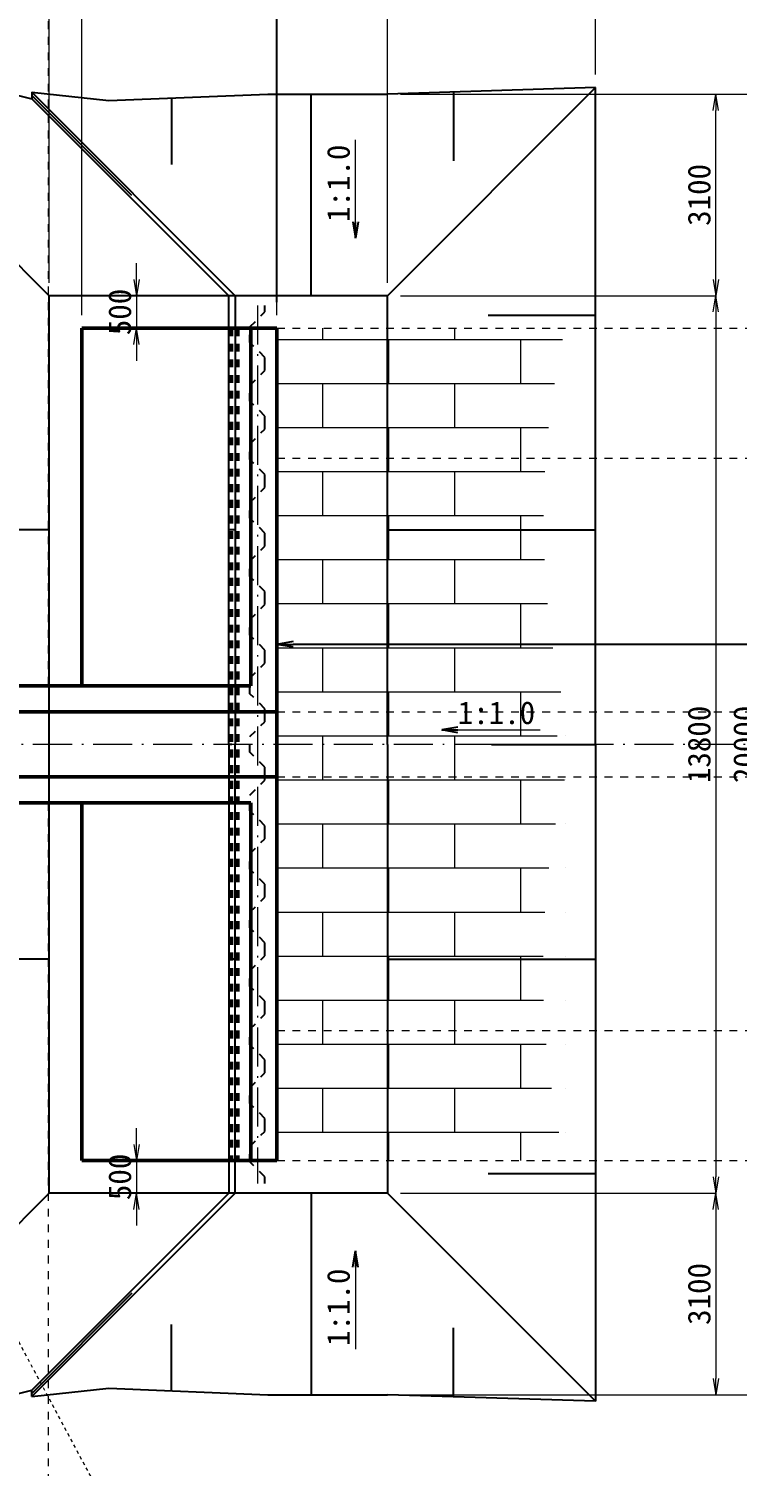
# Model space of a CAD drawing. Header units: millimetres. Extents: x 604133 to 1296463, y 247237 to 595748.
# Drawn here: x 775707 to 786602, y 396013 to 418118 of the extents above; entities that cross this region are included whole.
import ezdxf
from ezdxf.enums import TextEntityAlignment as Align

# ---------------------------------------------------------------- set-up
doc = ezdxf.new("R2010")
doc.units = ezdxf.units.MM
doc.header["$LTSCALE"] = 100
doc.header["$PDSIZE"] = 300
for name, pattern in [('561019', [1, 0.5, -0.5]), ('SXF_一点短鎖線', [9.25, 6, -1.5, 0.25, -1.5]), ('SXF_跳び破線', [12, 6, -6]), ('破線', [7.5, 6, -1.5])]:
    doc.linetypes.add(name, pattern=pattern)
doc.layers.get('Defpoints').update_dxf_attribs({"color": 153})
for name, color, linetype, lineweight in [('D-BGD', 7, 'Continuous', 13), ('D-BMK', 2, 'SXF_一点短鎖線', 13), ('D-BYP-STR3', 2, 'Continuous', 13), ('D-BYP-STR4', 6, 'Continuous', 25), ('D-STR', 1, 'Continuous', 50), ('D-STR-DIM', 7, 'Continuous', 13), ('D-STR-STR7', 4, 'Continuous', 25), ('D-STR-TXT', 7, 'Continuous', 13)]:
    doc.layers.add(name, color=color, linetype=linetype, lineweight=lineweight)
doc.layers.add('D-WORK_1', color=11, linetype='Continuous', plot=False)
doc.styles.add('MS ゴシック', font='MS Gothic.ttf')
doc.styles.add('YOKO_GOTHIC', font='MS Gothic.ttf')
doc.dimstyles.new('DIM-100-F', dxfattribs={"dimscale": 100, "dimtxt": 3.5, "dimasz": 2.5, "dimexe": 0, "dimexo": 2, "dimgap": 0.8, "dimtad": 1, "dimdec": 0, "dimzin": 0, "dimdsep": 46, "dimtxsty": 'MS ゴシック', "dimblk": 'OPEN', "dimcen": 0.1, "dimclrd": 256, "dimclre": 256, "dimclrt": 256, "dimaunit": 1, "dimadec": 4, "dimazin": 0, "dimtfac": 1, "dimtdec": 0, "dimtmove": 2, "dimatfit": 3, "dimldrblk": 'OPEN', "dimfxl": 1, "dimtolj": 1, "dimtzin": 0, "dimlwd": -1, "dimlwe": -1, "dimarcsym": 2})
doc.dimstyles.new('DIM-200', dxfattribs={"dimscale": 200, "dimtxt": 3.5, "dimasz": 2.5, "dimexe": 0, "dimexo": 2, "dimgap": 0.8, "dimtad": 1, "dimdec": 0, "dimzin": 0, "dimdsep": 46, "dimtxsty": 'MS ゴシック', "dimblk": 'OPEN', "dimcen": 0.1, "dimclrd": 256, "dimclre": 256, "dimclrt": 256, "dimaunit": 1, "dimadec": 4, "dimazin": 0, "dimtfac": 1, "dimtdec": 0, "dimtmove": 0, "dimatfit": 3, "dimldrblk": 'OPEN', "dimfxl": 1, "dimtolj": 1, "dimtzin": 0, "dimlwd": -1, "dimlwe": -1, "dimarcsym": 2})
pattern_1 = [(180, (-130114.2, 327309.5), (-8e-14, -677.418), []), (270, (-130114.2, 327309.5), (1016, -677.418), [677.418, -677.418])]

# ---------------------------------------------------------------- blocks, each defined once
blk = doc.blocks.new('21311212131313131')
at = {"layer": 'D-BGD', "linetype": '561019', "flags": 128}
blk.add_lwpolyline([(2494508.8492, -1220362.731), (2502568.1938, -1220258.7543), (2502893.2618, -1220254.3025), (2505968.9706, -1220281.5844), (2533646.6748, -1220529.6704), (2555247.3327, -1219423.2209), (2574682.3776, -1218318.0141), (2575877.9982, -1218262.2975), (2607350.0318, -1216798.0533), (2630746.0107, -1217401.774), (2633752.1022, -1217183.4579), (2635812.956, -1216221.9558), (2646480.1569, -1210237.1016), (2669388.8157, -1210323.2366), (2671678.4637, -1210836.7904), (2674039.248, -1211855.5625), (2682867.6468, -1216539.2122), (2684403.4154, -1216795.1095), (2694508.8492, -1216382.4207)], dxfattribs=at)
blk = doc.blocks.new('_Open')
at = {"color": 0, "linetype": 'ByBlock', "lineweight": -2}
for p, q in [((-1, 0.167), (0, 0)), ((-1, -0.167), (0, 0)), ((0, 0), (-1, 0))]:
    blk.add_line(p, q, dxfattribs=at)
blk = doc.blocks.new('*D33')
at = {"layer": 'D-WORK_1', "ltscale": 0.01, "transparency": 16777216}
for p, q in [((779523, 407313), (779523, 408652)), ((810347, 408652), (779773, 408652)), ((810597, 407313), (810597, 408652))]:
    blk.add_line(p, q, dxfattribs=at)
at = {"layer": 'Defpoints', "color": 0, "ltscale": 0.01, "transparency": 16777216}
for p in [(779523, 408652), (779523, 407113), (810597, 407113)]:
    blk.add_point(p, dxfattribs=at)
at = {"layer": 'D-WORK_1', "ltscale": 0.01, "transparency": 16777216, "xscale": 250, "yscale": 250, "zscale": 250, "rotation": 180}
blk.add_blockref('_Open', (779523, 408652), dxfattribs=at)
at = {"layer": 'D-WORK_1', "ltscale": 0.01, "transparency": 16777216, "xscale": 250, "yscale": 250, "zscale": 250}
blk.add_blockref('_Open', (810597, 408652), dxfattribs=at)
at = {"layer": 'D-WORK_1', "ltscale": 0.01, "transparency": 16777216, "insert": (795060, 408907), "char_height": 350, "attachment_point": 5, "style": 'MS ゴシック'}
blk.add_mtext('\\A1;31074', dxfattribs=at)
blk = doc.blocks.new('*D27')
at = {"layer": 'D-WORK_1', "transparency": 16777216}
for p, q in [((779523, 413913), (779523, 425720)), ((780023, 425720), (799023, 425720)), ((799523, 413913), (799523, 425720))]:
    blk.add_line(p, q, dxfattribs=at)
at = {"layer": 'Defpoints', "color": 0, "transparency": 16777216}
for p in [(799523, 425720), (779523, 413513), (799523, 413513)]:
    blk.add_point(p, dxfattribs=at)
at = {"layer": 'D-WORK_1', "transparency": 16777216, "xscale": 500, "yscale": 500, "zscale": 500, "rotation": 180}
blk.add_blockref('_Open', (779523, 425720), dxfattribs=at)
at = {"layer": 'D-WORK_1', "transparency": 16777216, "xscale": 500, "yscale": 500, "zscale": 500}
blk.add_blockref('_Open', (799523, 425720), dxfattribs=at)
at = {"layer": 'D-WORK_1', "transparency": 16777216, "char_height": 700, "attachment_point": 5, "style": 'MS ゴシック'}
for s, insert in [('\\A1;{\\C256;護岸工', (789523, 426298)), ('\\A1;20000}', (789523, 425210))]:
    blk.add_mtext(s, dxfattribs=dict(at, insert=insert))
blk = doc.blocks.new('*D110')
at = {"layer": 'D-STR-DIM', "ltscale": 1500, "transparency": 16777216}
for p, q in [((777364, 414263), (777364, 414513)), ((776323, 414013), (777364, 414013)), ((777364, 414013), (777364, 413513)), ((776823, 413513), (777364, 413513)), ((777364, 413263), (777364, 413013))]:
    blk.add_line(p, q, dxfattribs=at)
at = {"layer": 'Defpoints', "color": 0, "ltscale": 1500, "transparency": 16777216}
for p in [(776123, 414013, 354000), (776623, 413513, 354000), (777364, 413513)]:
    blk.add_point(p, dxfattribs=at)
at = {"layer": 'D-STR-DIM', "ltscale": 1500, "transparency": 16777216, "xscale": 250, "yscale": 250, "zscale": 250}
for p, rotation in [((777364, 414013), 270), ((777364, 413513), 90)]:
    blk.add_blockref('_Open', p, dxfattribs=dict(at, rotation=rotation))
at = {"layer": 'D-STR-DIM', "ltscale": 1500, "transparency": 16777216, "insert": (777109, 413763), "char_height": 350, "attachment_point": 5, "rotation": 90, "style": 'MS ゴシック'}
blk.add_mtext('\\A1;500', dxfattribs=at)
blk = doc.blocks.new('*D113')
at = {"layer": 'D-STR-DIM', "ltscale": 1500, "transparency": 16777216}
for p, q in [((777364, 400963), (777364, 401213)), ((776823, 400713), (777364, 400713)), ((777364, 400713), (777364, 400213)), ((776823, 400213), (777364, 400213)), ((777364, 399963), (777364, 399713))]:
    blk.add_line(p, q, dxfattribs=at)
at = {"layer": 'Defpoints', "color": 0, "ltscale": 1500, "transparency": 16777216}
for p in [(776623, 400713, 354000), (776623, 400213, 354000), (777364, 400213)]:
    blk.add_point(p, dxfattribs=at)
at = {"layer": 'D-STR-DIM', "ltscale": 1500, "transparency": 16777216, "xscale": 250, "yscale": 250, "zscale": 250}
for p, rotation in [((777364, 400713), 270), ((777364, 400213), 90)]:
    blk.add_blockref('_Open', p, dxfattribs=dict(at, rotation=rotation))
at = {"layer": 'D-STR-DIM', "ltscale": 1500, "transparency": 16777216, "insert": (777109, 400463), "char_height": 350, "attachment_point": 5, "rotation": 90, "style": 'MS ゴシック'}
blk.add_mtext('\\A1;500', dxfattribs=at)
blk = doc.blocks.new('*D119')
at = {"layer": 'D-STR-DIM', "transparency": 16777216}
for p, q in [((779523, 413713), (779523, 420465)), ((779773, 420465), (780973, 420465)), ((781223, 414213), (781223, 420465))]:
    blk.add_line(p, q, dxfattribs=at)
at = {"layer": 'Defpoints', "color": 0, "transparency": 16777216}
for p in [(781223, 420465), (781223, 414013), (779523, 413513)]:
    blk.add_point(p, dxfattribs=at)
at = {"layer": 'D-STR-DIM', "transparency": 16777216, "xscale": 250, "yscale": 250, "zscale": 250, "rotation": 180}
blk.add_blockref('_Open', (779523, 420465), dxfattribs=at)
at = {"layer": 'D-STR-DIM', "transparency": 16777216, "xscale": 250, "yscale": 250, "zscale": 250}
blk.add_blockref('_Open', (781223, 420465), dxfattribs=at)
at = {"layer": 'D-STR-DIM', "transparency": 16777216, "insert": (780373, 420720), "char_height": 350, "attachment_point": 5, "style": 'MS ゴシック'}
blk.add_mtext('\\A1;1700', dxfattribs=at)
blk = doc.blocks.new('*D314')
at = {"layer": 'D-STR-DIM', "transparency": 16777216}
for p, q in [((781423, 417113), (786273, 417113)), ((786273, 414263), (786273, 416863)), ((781423, 414013), (786273, 414013))]:
    blk.add_line(p, q, dxfattribs=at)
at = {"layer": 'Defpoints', "color": 0, "transparency": 16777216}
for p in [(781223, 417113, 354000), (786273, 417113), (781223, 414013, 354000)]:
    blk.add_point(p, dxfattribs=at)
at = {"layer": 'D-STR-DIM', "transparency": 16777216, "xscale": 250, "yscale": 250, "zscale": 250}
for p, rotation in [((786273, 417113), 90), ((786273, 414013), 270)]:
    blk.add_blockref('_Open', p, dxfattribs=dict(at, rotation=rotation))
at = {"layer": 'D-STR-DIM', "transparency": 16777216, "insert": (786018, 415563), "char_height": 350, "attachment_point": 5, "rotation": 90, "style": 'MS ゴシック'}
blk.add_mtext('\\A1;3100', dxfattribs=at)
blk = doc.blocks.new('*D315')
at = {"layer": 'D-STR-DIM', "transparency": 16777216}
for p, q in [((781423, 414013), (786273, 414013)), ((786273, 413763), (786273, 400463)), ((781423, 400213), (786273, 400213))]:
    blk.add_line(p, q, dxfattribs=at)
at = {"layer": 'Defpoints', "color": 0, "transparency": 16777216}
for p in [(781223, 414013, 354000), (781223, 400213, 354000), (786273, 400213)]:
    blk.add_point(p, dxfattribs=at)
at = {"layer": 'D-STR-DIM', "transparency": 16777216, "xscale": 250, "yscale": 250, "zscale": 250}
for p, rotation in [((786273, 414013), 90), ((786273, 400213), 270)]:
    blk.add_blockref('_Open', p, dxfattribs=dict(at, rotation=rotation))
at = {"layer": 'D-STR-DIM', "transparency": 16777216, "insert": (786018, 407113), "char_height": 350, "attachment_point": 5, "rotation": 90, "style": 'MS ゴシック'}
blk.add_mtext('\\A1;13800', dxfattribs=at)
blk = doc.blocks.new('*D316')
at = {"layer": 'D-STR-DIM', "transparency": 16777216}
for p, q in [((781423, 400213), (786273, 400213)), ((786273, 399963), (786273, 397363)), ((781423, 397113), (786273, 397113))]:
    blk.add_line(p, q, dxfattribs=at)
at = {"layer": 'Defpoints', "color": 0, "transparency": 16777216}
for p in [(781223, 400213, 354000), (781223, 397113, 354000), (786273, 397113)]:
    blk.add_point(p, dxfattribs=at)
at = {"layer": 'D-STR-DIM', "transparency": 16777216, "xscale": 250, "yscale": 250, "zscale": 250}
for p, rotation in [((786273, 400213), 90), ((786273, 397113), 270)]:
    blk.add_blockref('_Open', p, dxfattribs=dict(at, rotation=rotation))
at = {"layer": 'D-STR-DIM', "transparency": 16777216, "insert": (786018, 398663), "char_height": 350, "attachment_point": 5, "rotation": 90, "style": 'MS ゴシック'}
blk.add_mtext('\\A1;3100', dxfattribs=at)
blk = doc.blocks.new('*D317')
at = {"layer": 'D-STR-DIM', "transparency": 16777216}
for p, q in [((781423, 417113), (786973, 417113)), ((786973, 416863), (786973, 397363)), ((781423, 397113), (786973, 397113))]:
    blk.add_line(p, q, dxfattribs=at)
at = {"layer": 'Defpoints', "color": 0, "transparency": 16777216}
for p in [(781223, 417113, 354000), (781223, 397113, 354000), (786973, 397113)]:
    blk.add_point(p, dxfattribs=at)
at = {"layer": 'D-STR-DIM', "transparency": 16777216, "xscale": 250, "yscale": 250, "zscale": 250}
for p, rotation in [((786973, 417113), 90), ((786973, 397113), 270)]:
    blk.add_blockref('_Open', p, dxfattribs=dict(at, rotation=rotation))
at = {"layer": 'D-STR-DIM', "transparency": 16777216, "insert": (786718, 407113), "char_height": 350, "attachment_point": 5, "rotation": 90, "style": 'MS ゴシック'}
blk.add_mtext('\\A1;20000', dxfattribs=at)
blk = doc.blocks.new('*D322')
at = {"layer": 'D-STR-DIM', "transparency": 16777216}
for p, q in [((781223, 414213), (781223, 420465)), ((784173, 420465), (781473, 420465)), ((784423, 417413), (784423, 420465))]:
    blk.add_line(p, q, dxfattribs=at)
at = {"layer": 'Defpoints', "color": 0, "transparency": 16777216}
for p in [(781223, 420465), (784423, 417213, 354000), (781223, 414013, 354000)]:
    blk.add_point(p, dxfattribs=at)
at = {"layer": 'D-STR-DIM', "transparency": 16777216, "xscale": 250, "yscale": 250, "zscale": 250, "rotation": 180}
blk.add_blockref('_Open', (781223, 420465), dxfattribs=at)
at = {"layer": 'D-STR-DIM', "transparency": 16777216, "xscale": 250, "yscale": 250, "zscale": 250}
blk.add_blockref('_Open', (784423, 420465), dxfattribs=at)
at = {"layer": 'D-STR-DIM', "transparency": 16777216, "insert": (782823, 420720), "char_height": 350, "attachment_point": 5, "style": 'MS ゴシック'}
blk.add_mtext('\\A1;3200', dxfattribs=at)
blk = doc.blocks.new('*D323')
at = {"layer": 'D-STR-DIM', "transparency": 16777216}
for p, q in [((776523, 413713), (776523, 420465)), ((779273, 420465), (776773, 420465)), ((779523, 413713), (779523, 420465))]:
    blk.add_line(p, q, dxfattribs=at)
at = {"layer": 'Defpoints', "color": 0, "transparency": 16777216}
for p in [(776523, 420465), (776523, 413513, 354000), (779523, 413513, 354000)]:
    blk.add_point(p, dxfattribs=at)
at = {"layer": 'D-STR-DIM', "transparency": 16777216, "xscale": 250, "yscale": 250, "zscale": 250, "rotation": 180}
blk.add_blockref('_Open', (776523, 420465), dxfattribs=at)
at = {"layer": 'D-STR-DIM', "transparency": 16777216, "xscale": 250, "yscale": 250, "zscale": 250}
blk.add_blockref('_Open', (779523, 420465), dxfattribs=at)
at = {"layer": 'D-STR-DIM', "transparency": 16777216, "insert": (778023, 420720), "char_height": 350, "attachment_point": 5, "style": 'MS ゴシック'}
blk.add_mtext('\\A1;3000', dxfattribs=at)
blk = doc.blocks.new('*D324')
at = {"layer": 'D-STR-DIM', "transparency": 16777216}
for p, q in [((775773, 420465), (775523, 420465)), ((776023, 414213), (776023, 420465)), ((776523, 420465), (776023, 420465)), ((776523, 413713), (776523, 420465)), ((776773, 420465), (777023, 420465))]:
    blk.add_line(p, q, dxfattribs=at)
at = {"layer": 'Defpoints', "color": 0, "transparency": 16777216}
for p in [(776023, 420465), (776023, 414013, 354000), (776523, 413513, 354000)]:
    blk.add_point(p, dxfattribs=at)
at = {"layer": 'D-STR-DIM', "transparency": 16777216, "xscale": 250, "yscale": 250, "zscale": 250}
blk.add_blockref('_Open', (776023, 420465), dxfattribs=at)
at = {"layer": 'D-STR-DIM', "transparency": 16777216, "xscale": 250, "yscale": 250, "zscale": 250, "rotation": 180}
blk.add_blockref('_Open', (776523, 420465), dxfattribs=at)
at = {"layer": 'D-STR-DIM', "transparency": 16777216, "insert": (776273, 420760), "char_height": 350, "attachment_point": 5, "style": 'MS ゴシック'}
blk.add_mtext('\\A1;500', dxfattribs=at)
blk = doc.blocks.new('*D325')
at = {"layer": 'D-STR-DIM', "transparency": 16777216}
for p, q in [((772070, 418166), (772070, 420465)), ((775773, 420465), (772320, 420465)), ((776023, 414213), (776023, 420465))]:
    blk.add_line(p, q, dxfattribs=at)
at = {"layer": 'Defpoints', "color": 0, "transparency": 16777216}
for p in [(772070, 420465), (772070, 417966, 354000), (776023, 414013, 354000)]:
    blk.add_point(p, dxfattribs=at)
at = {"layer": 'D-STR-DIM', "transparency": 16777216, "xscale": 250, "yscale": 250, "zscale": 250, "rotation": 180}
blk.add_blockref('_Open', (772070, 420465), dxfattribs=at)
at = {"layer": 'D-STR-DIM', "transparency": 16777216, "xscale": 250, "yscale": 250, "zscale": 250}
blk.add_blockref('_Open', (776023, 420465), dxfattribs=at)
at = {"layer": 'D-STR-DIM', "transparency": 16777216, "insert": (774046, 420720), "char_height": 350, "attachment_point": 5, "style": 'MS ゴシック'}
blk.add_mtext('\\A1;3953', dxfattribs=at)

msp = doc.modelspace()

# ---------------------------------------------------------------- hatches: boundary and pattern name
at = {"layer": 'D-BYP-STR3', "linetype": 'SXF_跳び破線', "ltscale": 0.2}
h = msp.add_hatch(dxfattribs=at)
h.set_pattern_fill('AR-BRSTD', color=256, scale=10, angle=180)
h.set_pattern_definition(pattern_1)
edge = h.paths.add_edge_path()
edge.add_line((779522.9, 413512.7), (783954.6, 413512.7))
edge.add_arc((796893.9, 410562.7), 13271.3, 167.15675, 192.84325)
edge.add_line((783954.6, 407612.7), (779522.9, 407612.7))
edge.add_line((779522.9, 407612.7), (779522.9, 413512.7))
h = msp.add_hatch(dxfattribs=at)
h.set_pattern_fill('AR-BRSTD', color=256, scale=10, angle=180)
h.set_pattern_definition(pattern_1)
edge = h.paths.add_edge_path()
edge.add_line((779522.9, 406612.7), (783954.6, 406612.7))
edge.add_arc((784840.7, 407112.7), 1017.4, 150.56417, 209.43583, ccw=False)
edge.add_line((783954.6, 407612.7), (779522.9, 407610.7))
edge.add_line((779522.9, 407610.7), (779522.9, 406612.7))
h = msp.add_hatch(dxfattribs=at)
h.set_pattern_fill('AR-BRSTD', color=256, scale=10, angle=180)
h.set_pattern_definition(pattern_1)
edge = h.paths.add_edge_path()
edge.add_line((779522.9, 400712.7), (783954.6, 400712.7))
edge.add_arc((796540, 403662.7), 12926.5, 166.80807, 193.19193, ccw=False)
edge.add_line((783954.6, 406612.7), (779522.9, 406612.7))
edge.add_line((779522.9, 406612.7), (779522.9, 400712.7))

# ---------------------------------------------------------------- linework, layer by layer
at = {"layer": 'D-BMK', "linetype": 'SXF_一点短鎖線'}
for p, q in [((779222.9, 413862.7, 354000), (779222.9, 400362.7, 354000)), ((810597.2, 407112.7, 354000), (729800.3, 407112.7, 354000))]:
    msp.add_line(p, q, dxfattribs=at)
at = {"layer": 'D-BYP-STR3', "linetype": 'SXF_跳び破線', "ltscale": 0.2}
for p, q in [((776007.2, 423512.7, 354000), (776007.2, 408012.7, 354000)), ((779522.9, 413512.7, 354000), (819822.9, 413512.7, 354000)), ((779522.9, 413512.7, 354000), (779522.9, 400712.7, 354000)), ((779522.9, 411512.7, 354000), (819822.9, 411512.7, 354000)), ((779522.9, 407612.7, 354000), (819822.9, 407612.7, 354000)), ((779522.9, 406612.7, 354000), (819822.9, 406612.7, 354000)), ((776007.2, 406212.7, 354000), (776007.2, 390712.7, 354000)), ((779522.9, 402712.7, 354000), (819822.9, 402712.7, 354000)), ((779522.9, 400712.7, 354000), (819822.9, 400712.7, 354000))]:
    msp.add_line(p, q, dxfattribs=at)
at = {"layer": 'D-BYP-STR4', "linetype": 'SXF_跳び破線', "ltscale": 0.2}
for points in [[(779337.9, 412962.7), (779337.9, 413062.7), (779107.9, 413292.7), (779107.9, 413532.7), (779337.9, 413762.7), (779337.9, 413862.7)], [(779337.9, 412062.7), (779337.9, 412162.7), (779107.9, 412392.7), (779107.9, 412632.7), (779337.9, 412862.7), (779337.9, 412962.7)], [(779337.9, 411162.7), (779337.9, 411262.7), (779107.9, 411492.7), (779107.9, 411732.7), (779337.9, 411962.7), (779337.9, 412062.7)], [(779337.9, 410262.7), (779337.9, 410362.7), (779107.9, 410592.7), (779107.9, 410832.7), (779337.9, 411062.7), (779337.9, 411162.7)], [(779337.9, 409362.7), (779337.9, 409462.7), (779107.9, 409692.7), (779107.9, 409932.7), (779337.9, 410162.7), (779337.9, 410262.7)], [(779337.9, 408462.7), (779337.9, 408562.7), (779107.9, 408792.7), (779107.9, 409032.7), (779337.9, 409262.7), (779337.9, 409362.7)], [(779337.9, 407562.7), (779337.9, 407662.7), (779107.9, 407892.7), (779107.9, 408132.7), (779337.9, 408362.7), (779337.9, 408462.7)], [(779337.9, 406662.7), (779337.9, 406762.7), (779107.9, 406992.7), (779107.9, 407232.7), (779337.9, 407462.7), (779337.9, 407562.7)], [(779337.9, 405762.7), (779337.9, 405862.7), (779107.9, 406092.7), (779107.9, 406332.7), (779337.9, 406562.7), (779337.9, 406662.7)], [(779337.9, 404862.7), (779337.9, 404962.7), (779107.9, 405192.7), (779107.9, 405432.7), (779337.9, 405662.7), (779337.9, 405762.7)], [(779337.9, 403962.7), (779337.9, 404062.7), (779107.9, 404292.7), (779107.9, 404532.7), (779337.9, 404762.7), (779337.9, 404862.7)], [(779337.9, 403062.7), (779337.9, 403162.7), (779107.9, 403392.7), (779107.9, 403632.7), (779337.9, 403862.7), (779337.9, 403962.7)], [(779337.9, 402162.7), (779337.9, 402262.7), (779107.9, 402492.7), (779107.9, 402732.7), (779337.9, 402962.7), (779337.9, 403062.7)], [(779337.9, 401262.7), (779337.9, 401362.7), (779107.9, 401592.7), (779107.9, 401832.7), (779337.9, 402062.7), (779337.9, 402162.7)], [(779337.9, 400362.7), (779337.9, 400462.7), (779107.9, 400692.7), (779107.9, 400932.7), (779337.9, 401162.7), (779337.9, 401262.7)]]:
    msp.add_lwpolyline(points, dxfattribs=at)
at = {"layer": 'D-STR'}
for p, q in [((779122.9, 413512.7, 354000), (776522.9, 413512.7, 354000)), ((776522.9, 408012.7, 354000), (776522.9, 413512.7, 354000)), ((779122.9, 408012.7, 354000), (779122.9, 413512.7, 354000)), ((779122.9, 409220.6, 354000), (779122.9, 413512.7, 354000)), ((779522.9, 400712.7, 354000), (779522.9, 413512.7, 354000)), ((773722.9, 408012.7, 354000), (779122.9, 408012.7, 354000)), ((773322.9, 407612.7, 354000), (779522.9, 407612.7, 354000)), ((773322.9, 406612.7, 354000), (779522.9, 406612.7, 354000)), ((773722.9, 406212.7, 354000), (779122.9, 406212.7, 354000)), ((776522.9, 400712.7, 354000), (776522.9, 406212.7, 354000)), ((779122.9, 400712.7, 354000), (779122.9, 406212.7, 354000)), ((779122.9, 400712.7, 354000), (776522.9, 400712.7, 354000))]:
    msp.add_line(p, q, dxfattribs=at)
at = {"layer": 'D-STR', "linetype": 'SXF_跳び破線', "ltscale": 0.2}
for p, q in [((778822.9, 413512.7, 354000), (778822.9, 400712.7, 354000)), ((778922.9, 413512.7, 354000), (778922.9, 400712.7, 354000))]:
    msp.add_line(p, q, dxfattribs=at)
at = {"layer": 'D-STR', "linetype": '破線', "ltscale": 100}
for p, q in [((779122.9, 413512.7, 354000), (779522.9, 413512.7, 354000)), ((779522.9, 400712.7, 354000), (779122.9, 400712.7, 354000))]:
    msp.add_line(p, q, dxfattribs=at)
at = {"layer": 'D-STR-STR7'}
for p, q in [((776022.9, 414012.7, 354000), (772069.7, 417966, 354000)), ((772069.7, 417966, 354000), (775752.2, 417042, 354000)), ((775752.2, 417142, 354000), (775752.2, 417042, 354000)), ((778881.5, 414012.7, 354000), (775752.2, 417142, 354000)), ((775752.2, 417142, 354000), (776940.1, 417012.7, 354000)), ((781222.9, 414012.7, 354000), (784422.5, 417212.7, 354000)), ((784422.5, 417212.7, 354000), (781222.9, 417112.7, 354000)), ((782237.4, 417144.4, 354000), (782237.4, 416085.8, 354000)), ((784422.5, 407112.7, 354000), (784422.5, 417212.7, 354000)), ((777291.8, 415552.4, 354000), (775752.2, 417092, 354000)), ((778781.5, 414012.7, 354000), (775752.2, 417042, 354000)), ((776940.1, 417012.7, 354000), (779381.5, 417112.7, 354000)), ((777902.2, 417052.1, 354000), (777902.2, 416030.2, 354000)), ((779381.5, 417112.7, 354000), (781222.9, 417112.7, 354000)), ((780052.2, 414012.7, 354000), (780052.2, 417112.7, 354000)), ((776022.9, 400212.7, 354000), (776022.9, 414012.7, 354000)), ((778781.5, 414012.7, 354000), (776022.9, 414012.7, 354000)), ((778781.5, 407112.7, 354000), (778781.5, 414012.7, 354000)), ((778881.5, 414012.7, 354000), (778781.5, 414012.7, 354000)), ((781222.9, 414012.7, 354000), (778881.5, 414012.7, 354000)), ((778881.5, 414012.7, 354000), (778881.5, 407112.7, 354000)), ((781222.9, 407112.7, 354000), (781222.9, 414012.7, 354000)), ((782772.9, 413712.7, 354000), (784422.5, 413712.7, 354000)), ((776022.9, 410412.7, 354000), (772069.7, 410412.7, 354000)), ((778881.5, 410412.7, 354000), (778781.5, 410412.7, 354000)), ((781222.9, 410412.7, 354000), (784422.5, 410412.7, 354000)), ((778781.5, 407112.7, 354000), (778781.5, 400212.7, 354000)), ((778831.5, 407112.7, 354000), (778781.5, 407112.7, 354000)), ((778881.5, 400212.7, 354000), (778881.5, 407112.7, 354000)), ((781222.9, 407112.7, 354000), (781222.9, 400212.7, 354000)), ((782822.7, 407112.7, 354000), (784422.5, 407112.7, 354000)), ((784422.5, 407112.7, 354000), (784422.5, 397012.7, 354000)), ((776022.9, 403812.7, 354000), (772069.7, 403812.7, 354000)), ((778881.5, 403812.7, 354000), (778781.5, 403812.7, 354000)), ((781222.9, 403812.7, 354000), (784422.5, 403812.7, 354000)), ((782772.9, 400512.7, 354000), (784422.5, 400512.7, 354000)), ((776022.9, 400212.7, 354000), (772069.7, 396259.4, 354000)), ((778881.5, 400212.7, 354000), (775752.2, 397083.4, 354000)), ((778781.5, 400212.7, 354000), (775752.2, 397183.4, 354000)), ((778781.5, 400212.7, 354000), (776022.9, 400212.7, 354000)), ((778881.5, 400212.7, 354000), (778781.5, 400212.7, 354000)), ((781222.9, 400212.7, 354000), (778881.5, 400212.7, 354000)), ((780052.2, 400212.7, 354000), (780052.2, 397112.7, 354000)), ((781222.9, 400212.7, 354000), (784422.5, 397012.7, 354000)), ((777291.8, 398673, 354000), (775752.2, 397133.4, 354000)), ((777902.2, 397173.3, 354000), (777902.2, 398195.3, 354000)), ((782237.4, 397081, 354000), (782237.4, 398139.6, 354000)), ((772069.7, 396259.4, 354000), (775752.2, 397183.4, 354000)), ((775752.2, 397083.4, 354000), (776940.1, 397212.7, 354000)), ((775752.2, 397083.4, 354000), (775752.2, 397183.4, 354000)), ((776940.1, 397212.7, 354000), (779381.5, 397112.7, 354000)), ((779381.5, 397112.7, 354000), (781222.9, 397112.7, 354000)), ((784422.5, 397012.7, 354000), (781222.9, 397112.7, 354000))]:
    msp.add_line(p, q, dxfattribs=at)

# ---------------------------------------------------------------- block references
at = {"layer": 'D-BGD', "rotation": 268.807065034117}
msp.add_blockref('21311212131313131', (2045832.1, 3008884.8, 354000), dxfattribs=at)

# ---------------------------------------------------------------- texts
at = {"layer": 'D-STR-TXT', "style": 'YOKO_GOTHIC'}
for p in [(780642.9, 415741.1, 354000), (780642.9, 398457.7, 354000)]:
    msp.add_text('1:1.0', height=350, rotation=90, dxfattribs=at).set_placement(p, align=Align.CENTER)
msp.add_text('1:1.0', height=350, dxfattribs=at).set_placement((782899.3, 407425.5, 354000), align=Align.CENTER)

# ---------------------------------------------------------------- dimensions: what is measured, and where the dimension line sits
at = {"layer": 'D-STR-DIM'}
for base, p1, p2, picture, middle in [((772069.7, 420465.5), (776022.9, 414012.7, 354000), (772069.7, 417966, 354000), '*D325', (774046.3, 420720.5)), ((776022.9, 420465.5), (776522.9, 413512.7, 354000), (776022.9, 414012.7, 354000), '*D324', (776272.9, 420760.5)), ((776522.9, 420465.5), (779522.9, 413512.7, 354000), (776522.9, 413512.7, 354000), '*D323', (778022.9, 420720.5)), ((781222.5, 420465.5, 354000), (779522.9, 413512.7, 354000), (781222.5, 414012.7, 354000), '*D119', (780372.7, 420720.5, 354000)), ((781222.9, 420465.5), (784422.5, 417212.7, 354000), (781222.9, 414012.7, 354000), '*D322', (782822.7, 420720.5))]:
    dim = msp.add_linear_dim(base=base, p1=p1, p2=p2, dimstyle='DIM-100-F', dxfattribs=at)
    dim.commit()
    dim.dimension.update_dxf_attribs({"geometry": picture, "text_midpoint": middle})
for base, p1, p2, picture, middle in [((786273, 417112.7), (781222.5, 414012.7, 354000), (781222.9, 417112.7, 354000), '*D314', (786018, 415562.7)), ((786973, 397112.7), (781222.9, 417112.7, 354000), (781222.9, 397112.7, 354000), '*D317', (786718, 407112.7)), ((786273, 400212.7), (781222.9, 414012.7, 354000), (781222.5, 400212.7, 354000), '*D315', (786018, 407112.7)), ((786273, 397112.7), (781222.5, 400212.7, 354000), (781222.9, 397112.7, 354000), '*D316', (786018, 398662.7))]:
    dim = msp.add_linear_dim(base=base, p1=p1, p2=p2, angle=90, dimstyle='DIM-100-F', dxfattribs=at)
    dim.commit()
    dim.dimension.update_dxf_attribs({"geometry": picture, "text_midpoint": middle})
at = {"layer": 'D-STR-DIM', "ltscale": 1500}
for base, p1, p2, picture, middle in [((777364.4, 413512.7), (776122.9, 414012.7, 354000), (776622.9, 413512.7, 354000), '*D110', (777109.4, 413762.7)), ((777364.4, 400212.7), (776622.9, 400712.7, 354000), (776622.9, 400212.7, 354000), '*D113', (777109.4, 400462.7))]:
    dim = msp.add_linear_dim(base=base, p1=p1, p2=p2, angle=90, dimstyle='DIM-100-F', override={"dimtix": 1}, dxfattribs=at)
    dim.commit()
    dim.dimension.update_dxf_attribs({"geometry": picture, "text_midpoint": middle})
at = {"layer": 'D-WORK_1'}
dim = msp.add_aligned_dim(p1=(779522.9, 413512.7, 354000), p2=(799522.9, 413512.7, 354000), distance=12207.6, text='{\\C256;護岸工\\X<>}', dimstyle='DIM-200', dxfattribs=at)
dim.commit()
dim.dimension.update_dxf_attribs({"geometry": '*D27', "text_midpoint": (789522.9, 425720.3, 354000)})
at = {"layer": 'D-WORK_1', "ltscale": 0.01}
dim = msp.add_linear_dim(base=(779522.9, 408651.8, 354000), p1=(810597.2, 407112.7, 354000), p2=(779522.9, 407112.7, 354000), dimstyle='DIM-100-F', dxfattribs=at)
dim.commit()
dim.dimension.update_dxf_attribs({"geometry": '*D33', "text_midpoint": (795060.1, 408906.8, 354000)})

# ---------------------------------------------------------------- leaders
at = {"layer": 'D-STR-TXT'}
for points in [[(780732.9, 414899.1, 354000), (780732.9, 416411.1, 354000)], [(782057.4, 407335.5, 354000), (783569.4, 407335.5, 354000)], [(780732.9, 399326.3, 354000), (780732.9, 397814.3, 354000)]]:
    msp.add_leader(points, dimstyle='DIM-100-F', dxfattribs=at)

doc.saveas('drawing.dxf')
